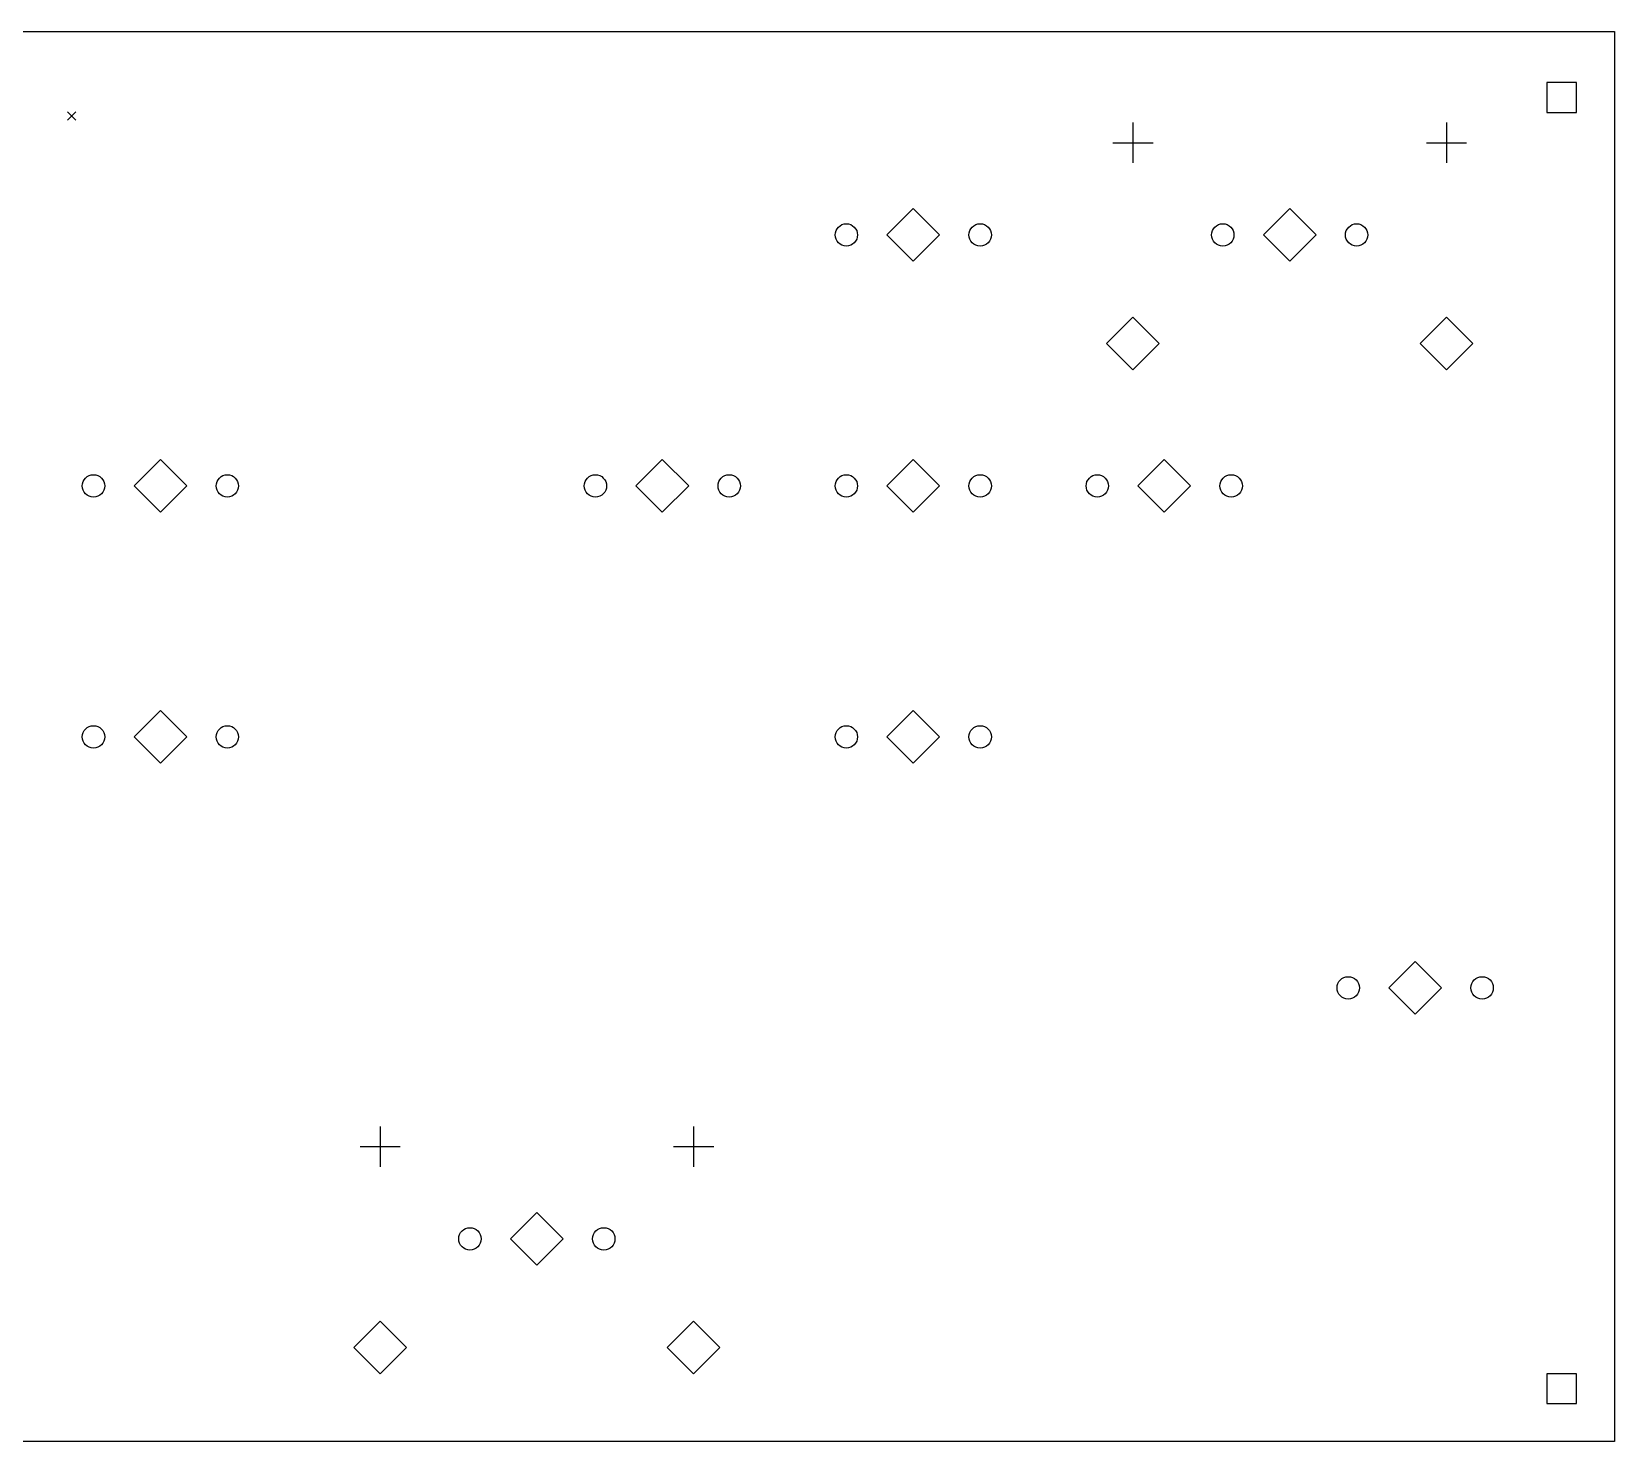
# Model space of a CAD drawing. Extents: x 0.63 to 10.16, y -5.71 to -0.71.
# Drawn here: x 5.427 to 10.158, y -4.921 to -0.709 of the extents above; entities that cross this region are included whole.
import ezdxf

# ---------------------------------------------------------------- set-up
doc = ezdxf.new("R2010")
doc.units = 0
doc.header["$MEASUREMENT"] = 0
doc.layers.add('BLACK', color=7, linetype='CONTINUOUS')

msp = doc.modelspace()

# ---------------------------------------------------------------- linework, layer by layer
at = {"layer": 'BLACK', "linetype": 'CONTINUOUS'}
for p, q in [((0.708661, -0.708661), (10.1575, -0.708661)), ((10.1575, -0.708661), (10.1575, -4.92126)), ((10.0445, -0.860969), (9.95546, -0.860969)), ((9.95546, -0.860969), (9.95546, -0.950054)), ((10.0445, -0.950054), (10.0445, -0.860969)), ((5.53406, -0.948031), (5.55965, -0.973622)), ((5.55965, -0.948031), (5.53406, -0.973622)), ((8.71875, -0.980586), (8.71875, -1.10066)), ((9.65576, -0.980586), (9.65576, -1.10066)), ((9.95546, -0.950054), (10.0445, -0.950054)), ((8.65871, -1.04062), (8.77879, -1.04062)), ((9.59572, -1.04062), (9.7158, -1.04062)), ((8.06225, -1.23748), (7.98351, -1.31622)), ((8.14099, -1.31622), (8.06225, -1.23748)), ((9.18725, -1.23748), (9.10851, -1.31622)), ((9.26599, -1.31622), (9.18725, -1.23748)), ((7.98351, -1.31622), (8.06225, -1.39496)), ((8.06225, -1.39496), (8.14099, -1.31622)), ((9.10851, -1.31622), (9.18725, -1.39496)), ((9.18725, -1.39496), (9.26599, -1.31622)), ((8.71875, -1.56188), (8.64001, -1.64062)), ((8.79749, -1.64062), (8.71875, -1.56188)), ((9.65576, -1.56188), (9.57702, -1.64062)), ((9.7345, -1.64062), (9.65576, -1.56188)), ((8.64001, -1.64062), (8.71875, -1.71937)), ((8.71875, -1.71937), (8.79749, -1.64062)), ((9.57702, -1.64062), (9.65576, -1.71937)), ((9.65576, -1.71937), (9.7345, -1.64062)), ((5.81225, -1.98748), (5.73351, -2.06622)), ((5.89099, -2.06622), (5.81225, -1.98748)), ((7.31225, -1.98748), (7.23351, -2.06622)), ((7.39099, -2.06622), (7.31225, -1.98748)), ((8.06225, -1.98748), (7.98351, -2.06622)), ((8.14099, -2.06622), (8.06225, -1.98748)), ((8.81225, -1.98748), (8.73351, -2.06622)), ((8.89099, -2.06622), (8.81225, -1.98748)), ((5.73351, -2.06622), (5.81225, -2.14496)), ((5.81225, -2.14496), (5.89099, -2.06622)), ((7.23351, -2.06622), (7.31225, -2.14496)), ((7.31225, -2.14496), (7.39099, -2.06622)), ((7.98351, -2.06622), (8.06225, -2.14496)), ((8.06225, -2.14496), (8.14099, -2.06622)), ((8.73351, -2.06622), (8.81225, -2.14496)), ((8.81225, -2.14496), (8.89099, -2.06622)), ((5.81225, -2.73748), (5.73351, -2.81622)), ((5.89099, -2.81622), (5.81225, -2.73748)), ((8.06225, -2.73748), (7.98351, -2.81622)), ((8.14099, -2.81622), (8.06225, -2.73748)), ((5.73351, -2.81622), (5.81225, -2.89496)), ((5.81225, -2.89496), (5.89099, -2.81622)), ((7.98351, -2.81622), (8.06225, -2.89496)), ((8.06225, -2.89496), (8.14099, -2.81622)), ((9.56225, -3.48748), (9.48351, -3.56622)), ((9.64099, -3.56622), (9.56225, -3.48748)), ((9.48351, -3.56622), (9.56225, -3.64496)), ((9.56225, -3.64496), (9.64099, -3.56622)), ((6.46875, -3.98059), (6.46875, -4.10066)), ((7.40576, -3.98059), (7.40576, -4.10066)), ((6.40871, -4.04062), (6.52879, -4.04062)), ((7.34572, -4.04062), (7.4658, -4.04062)), ((6.93725, -4.23748), (6.85851, -4.31622)), ((7.01599, -4.31622), (6.93725, -4.23748)), ((6.85851, -4.31622), (6.93725, -4.39496)), ((6.93725, -4.39496), (7.01599, -4.31622)), ((6.46875, -4.56188), (6.39001, -4.64062)), ((6.54749, -4.64062), (6.46875, -4.56188)), ((7.40576, -4.56188), (7.32702, -4.64062)), ((7.4845, -4.64062), (7.40576, -4.56188)), ((6.39001, -4.64062), (6.46875, -4.71937)), ((6.46875, -4.71937), (6.54749, -4.64062)), ((7.32702, -4.64062), (7.40576, -4.71937)), ((7.40576, -4.71937), (7.4845, -4.64062)), ((10.0445, -4.71924), (9.95546, -4.71924)), ((9.95546, -4.71924), (9.95546, -4.80832)), ((10.0445, -4.80832), (10.0445, -4.71924)), ((9.95546, -4.80832), (10.0445, -4.80832)), ((10.1575, -4.92126), (0.708661, -4.92126))]:
    msp.add_line(p, q, dxfattribs=at)
at = {"layer": 'BLACK'}
for centre in [(7.86225, -1.31622), (8.26225, -1.31622), (8.98725, -1.31622), (9.38725, -1.31622), (5.61225, -2.06622), (6.01225, -2.06622), (7.11225, -2.06622), (7.51225, -2.06622), (7.86225, -2.06622), (8.26225, -2.06622), (8.61225, -2.06622), (9.01225, -2.06622), (5.61225, -2.81622), (6.01225, -2.81622), (7.86225, -2.81622), (8.26225, -2.81622), (9.36225, -3.56622), (9.76225, -3.56622), (6.73725, -4.31622), (7.13725, -4.31622)]:
    msp.add_circle(centre, 0.033465, dxfattribs=at)

doc.saveas('drawing.dxf')
